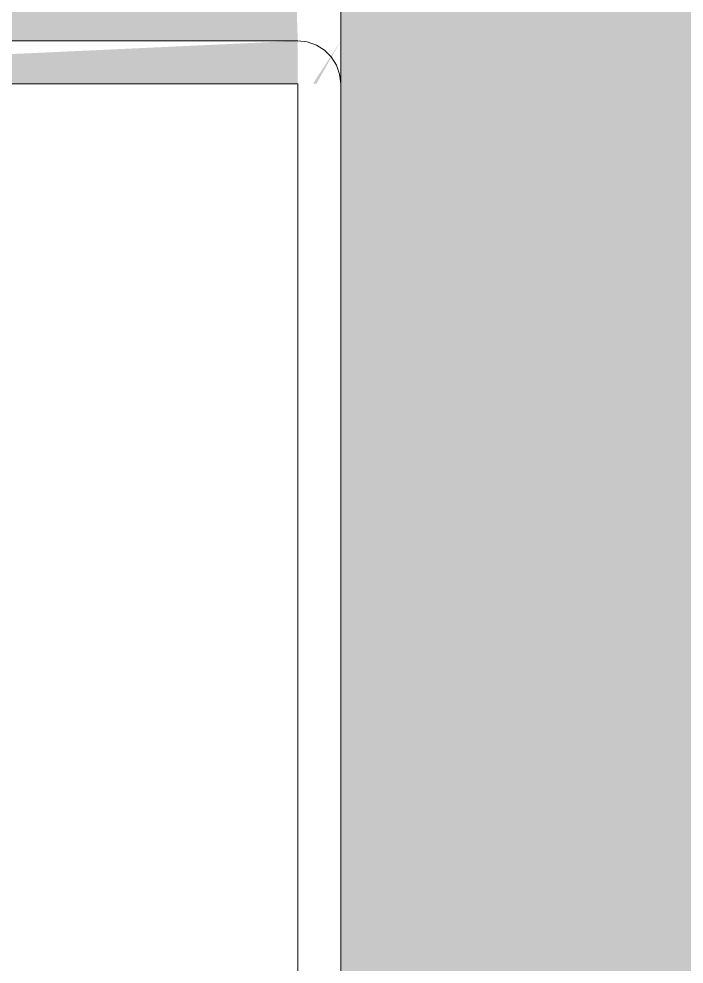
# Model space of a CAD drawing. Header units: metres. Extents: x -5 to 264, y -2 to 18.
# Drawn here: x 7.86728 to 7.89051, y 13.59653 to 13.62955 of the extents above; entities that cross this region are included whole.
import ezdxf

# ---------------------------------------------------------------- set-up
doc = ezdxf.new("R2010")
doc.units = ezdxf.units.M
doc.layers.add('S-BEAM', color=7, linetype='Continuous', lineweight=5)
doc.layers.add('S-BEAM-3', color=7, linetype='Continuous', lineweight=15)
doc.layers.add('S-BEAM-1', color=7, linetype='Continuous', lineweight=5, true_color=0xe9e9e9)
doc.layers.add('S-BEAM-2', color=7, linetype='Continuous', lineweight=5, true_color=0xaeaeae)

# ---------------------------------------------------------------- blocks, each defined once
blk = doc.blocks.new('MK_JOIST_R01 - MK_JOIST_36_-V58-CORTE A_A')
at = {"layer": 'S-BEAM-1'}
for points in [[(7.897972, 13.573705), (7.921485, 13.573705), (7.921299, 13.639779), (7.902028, 13.658654), (7.894048, 13.65763), (7.890509, 13.653363), (7.878515, 13.638449), (7.878515, 13.573705), (7.896365, 13.573705)], [(7.877015, 13.628783), (7.876713, 13.638226), (7.844573, 13.628783), (7.876713, 13.628783)]]:
    blk.add_hatch(color=256, dxfattribs=at).paths.add_polyline_path(points)
h = blk.add_hatch(color=256, dxfattribs=at)
h.paths.add_polyline_path([(7.921523, 13.627283), (7.921523, 13.628783), (7.921485, 13.627283)])
h.paths.add_polyline_path([(7.877666, 13.627283), (7.878515, 13.628783), (7.877545, 13.627283)])
at = {"layer": 'S-BEAM-2'}
h = blk.add_hatch(color=256, dxfattribs=at)
h.paths.add_polyline_path([(7.877045, 12.101467), (7.877015, 12.102967), (7.877015, 12.101467)])
h.paths.add_polyline_path([(7.985614, 12.13315), (7.987114, 12.13315), (7.985614, 12.155038)])
h.paths.add_polyline_path([(7.843498, 12.101921), (7.843498, 12.104042), (7.814386, 12.131029)])
h.paths.add_polyline_path([(7.922985, 12.102967), (7.921485, 12.158035), (7.877015, 12.156535), (7.878515, 12.156535), (7.921485, 12.156535), (7.922955, 12.102967)])
h.paths.add_polyline_path([(7.877015, 13.627283), (7.877015, 13.628783), (7.844573, 13.627283)])
h.paths.add_polyline_path([(7.896365, 13.572205), (7.922985, 13.573705), (7.921485, 13.573705), (7.878515, 13.573705), (7.878515, 13.572205)])
h.paths.add_polyline_path([(7.813325, 13.575202), (7.814386, 13.575202), (7.812886, 13.575202)])
h.paths.add_polyline_path([(7.986675, 13.575202), (7.987114, 13.575202), (7.985614, 13.575202)])
h.paths.add_polyline_path([(7.985614, 13.597095), (7.986675, 13.598155), (7.984553, 13.598155)])
at = {"layer": 'S-BEAM'}
blk.add_line((7.878515, 13.627283), (7.878515, 13.639565), dxfattribs=at)
blk.add_line((7.878515, 13.627283), (7.878515, 13.639565), dxfattribs=at)
at = {"layer": 'S-BEAM-3'}
for p, q in [((7.877015, 13.628783), (7.844573, 13.628783)), ((7.844573, 13.627283), (7.877015, 13.627283)), ((7.877015, 13.627283), (7.877015, 13.572205)), ((7.878515, 13.573705), (7.878515, 13.627283))]:
    blk.add_line(p, q, dxfattribs=at)
at = {"layer": 'S-BEAM-3', "flags": 128}
blk.add_lwpolyline([(7.878515, 13.627283), (7.878477, 13.627617), (7.878366, 13.627934), (7.878188, 13.628219), (7.87795, 13.628456), (7.877666, 13.628635), (7.877349, 13.628746), (7.877015, 13.628783)], dxfattribs=at)

msp = doc.modelspace()

# ---------------------------------------------------------------- block references
at = {"layer": 'S-BEAM'}
msp.add_blockref('MK_JOIST_R01 - MK_JOIST_36_-V58-CORTE A_A', (0, 0), dxfattribs=at)

doc.saveas('drawing.dxf')
